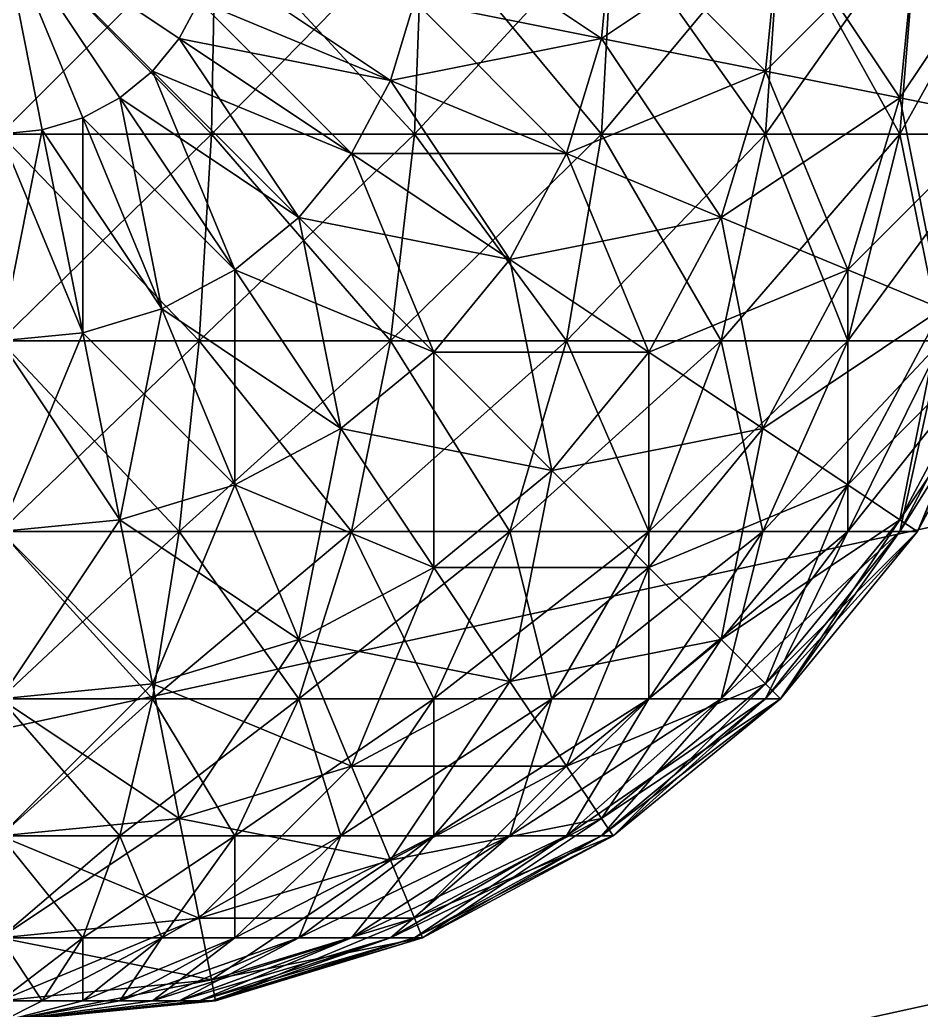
# Model space of a CAD drawing. Header units: millimetres. Extents: x -510 to 550, y -577 to 577.
# Drawn here: x 45.28 to 58.36, y 264.17 to 278.54 of the extents above; entities that cross this region are included whole.
import ezdxf

# ---------------------------------------------------------------- set-up
doc = ezdxf.new("R2010")
doc.units = ezdxf.units.MM
for name, color, linetype, true_color in [('bogie_left_visual_0', 7, 'Continuous', 0x5c6b75), ('rocker_left_visual_0', 7, 'Continuous', 0x5c6b75), ('structure_left_middle_bridge', 7, 'Continuous', 0x5c6b75), ('structure_left_middle_riser', 7, 'Continuous', 0x5c6b75)]:
    doc.layers.add(name, color=color, linetype=linetype, true_color=true_color)

msp = doc.modelspace()

# ---------------------------------------------------------------- linework, layer by layer
at = {"layer": 'bogie_left_visual_0', "true_color": 0x5c6b75}
for points in [[(-15.907, 255, -260.724), (214.061, 255, -70.73), (214.061, 305, -70.73)], [(-15.907, 255, -260.724), (214.061, 305, -70.73), (-15.907, 305, -260.724)], [(15.939, 255, -299.27), (245.907, 305, -109.276), (245.907, 255, -109.276)], [(15.939, 255, -299.27), (15.939, 305, -299.27), (245.907, 305, -109.276)]]:
    msp.add_3dface(points, dxfattribs=at)
at = {"layer": 'rocker_left_visual_0', "true_color": 0x5c6b75}
for points in [[(-140, 255, -20), (140, 305, -20), (140, 255, -20)], [(-140, 255, -20), (-140, 305, -20), (140, 305, -20)], [(-140, 255, 20), (140, 255, 20), (140, 305, 20)], [(-140, 255, 20), (140, 305, 20), (-140, 305, 20)]]:
    msp.add_3dface(points, dxfattribs=at)
at = {"layer": 'structure_left_middle_bridge', "true_color": 0x5c6b75}
for points in [[(48.121, 280, -94.307), (45, 280, -94), (45, 276.879, -94.307)], [(48.121, 280, -94.307), (45, 276.879, -94.307), (48.061, 276.879, -94.609)], [(45, 280, -126), (48.121, 280, -125.693), (48.061, 276.879, -125.391)], [(45, 280, -126), (48.061, 276.879, -125.391), (45, 276.879, -125.693)], [(51.123, 280, -95.218), (48.121, 280, -94.307), (48.061, 276.879, -94.609)], [(51.123, 280, -95.218), (48.061, 276.879, -94.609), (51.005, 276.879, -95.502)], [(48.121, 280, -125.693), (51.005, 276.879, -124.498), (48.061, 276.879, -125.391)], [(48.121, 280, -125.693), (51.123, 280, -124.782), (51.005, 276.879, -124.498)], [(53.889, 280, -96.696), (51.123, 280, -95.218), (51.005, 276.879, -95.502)], [(53.889, 280, -96.696), (51.005, 276.879, -95.502), (53.718, 276.879, -96.952)], [(51.123, 280, -124.782), (53.718, 276.879, -123.048), (51.005, 276.879, -124.498)], [(51.123, 280, -124.782), (53.889, 280, -123.304), (53.718, 276.879, -123.048)], [(56.314, 280, -98.686), (53.889, 280, -96.696), (53.718, 276.879, -96.952)], [(56.314, 280, -98.686), (53.718, 276.879, -96.952), (56.096, 276.879, -98.904)], [(53.889, 280, -123.304), (56.096, 276.879, -121.096), (53.718, 276.879, -123.048)], [(53.889, 280, -123.304), (56.314, 280, -121.314), (56.096, 276.879, -121.096)], [(58.304, 280, -101.111), (56.314, 280, -98.686), (56.096, 276.879, -98.904)], [(58.304, 280, -101.111), (56.096, 276.879, -98.904), (58.048, 276.879, -101.282)], [(56.314, 280, -121.314), (58.048, 276.879, -118.718), (56.096, 276.879, -121.096)], [(56.314, 280, -121.314), (58.304, 280, -118.889), (58.048, 276.879, -118.718)], [(59.782, 280, -103.877), (58.304, 280, -101.111), (58.048, 276.879, -101.282)], [(59.782, 280, -103.877), (58.048, 276.879, -101.282), (59.498, 276.879, -103.995)], [(58.304, 280, -118.889), (59.498, 276.879, -116.005), (58.048, 276.879, -118.718)], [(58.304, 280, -118.889), (59.782, 280, -116.123), (59.498, 276.879, -116.005)], [(48.061, 276.879, -94.609), (45, 276.879, -94.307), (45, 273.877, -95.218)], [(48.061, 276.879, -94.609), (45, 273.877, -95.218), (47.884, 273.877, -95.502)], [(45, 276.879, -125.693), (48.061, 276.879, -125.391), (47.884, 273.877, -124.498)], [(45, 276.879, -125.693), (47.884, 273.877, -124.498), (45, 273.877, -124.782)], [(51.005, 276.879, -95.502), (48.061, 276.879, -94.609), (47.884, 273.877, -95.502)], [(51.005, 276.879, -95.502), (47.884, 273.877, -95.502), (50.657, 273.877, -96.343)], [(48.061, 276.879, -125.391), (50.657, 273.877, -123.657), (47.884, 273.877, -124.498)], [(48.061, 276.879, -125.391), (51.005, 276.879, -124.498), (50.657, 273.877, -123.657)], [(53.718, 276.879, -96.952), (51.005, 276.879, -95.502), (50.657, 273.877, -96.343)], [(53.718, 276.879, -96.952), (50.657, 273.877, -96.343), (53.212, 273.877, -97.709)], [(51.005, 276.879, -124.498), (53.212, 273.877, -122.291), (50.657, 273.877, -123.657)], [(51.005, 276.879, -124.498), (53.718, 276.879, -123.048), (53.212, 273.877, -122.291)], [(56.096, 276.879, -98.904), (53.718, 276.879, -96.952), (53.212, 273.877, -97.709)], [(56.096, 276.879, -98.904), (53.212, 273.877, -97.709), (55.453, 273.877, -99.547)], [(53.718, 276.879, -123.048), (55.453, 273.877, -120.453), (53.212, 273.877, -122.291)], [(53.718, 276.879, -123.048), (56.096, 276.879, -121.096), (55.453, 273.877, -120.453)], [(58.048, 276.879, -101.282), (56.096, 276.879, -98.904), (55.453, 273.877, -99.547)], [(58.048, 276.879, -101.282), (55.453, 273.877, -99.547), (57.291, 273.877, -101.788)], [(56.096, 276.879, -121.096), (57.291, 273.877, -118.212), (55.453, 273.877, -120.453)], [(56.096, 276.879, -121.096), (58.048, 276.879, -118.718), (57.291, 273.877, -118.212)], [(59.498, 276.879, -103.995), (58.048, 276.879, -101.282), (57.291, 273.877, -101.788)], [(59.498, 276.879, -103.995), (57.291, 273.877, -101.788), (58.657, 273.877, -104.343)], [(58.048, 276.879, -118.718), (58.657, 273.877, -115.657), (57.291, 273.877, -118.212)], [(58.048, 276.879, -118.718), (59.498, 276.879, -116.005), (58.657, 273.877, -115.657)], [(47.884, 273.877, -95.502), (45, 273.877, -95.218), (45, 271.111, -96.696)], [(47.884, 273.877, -95.502), (45, 271.111, -96.696), (47.595, 271.111, -96.952)], [(45, 273.877, -124.782), (47.884, 273.877, -124.498), (47.595, 271.111, -123.048)], [(45, 273.877, -124.782), (47.595, 271.111, -123.048), (45, 271.111, -123.304)], [(50.657, 273.877, -96.343), (47.884, 273.877, -95.502), (47.595, 271.111, -96.952)], [(50.657, 273.877, -96.343), (47.595, 271.111, -96.952), (50.091, 271.111, -97.709)], [(47.884, 273.877, -124.498), (50.091, 271.111, -122.291), (47.595, 271.111, -123.048)], [(47.884, 273.877, -124.498), (50.657, 273.877, -123.657), (50.091, 271.111, -122.291)], [(53.212, 273.877, -97.709), (50.657, 273.877, -96.343), (50.091, 271.111, -97.709)], [(53.212, 273.877, -97.709), (50.091, 271.111, -97.709), (52.391, 271.111, -98.939)], [(50.657, 273.877, -123.657), (52.391, 271.111, -121.061), (50.091, 271.111, -122.291)], [(50.657, 273.877, -123.657), (53.212, 273.877, -122.291), (52.391, 271.111, -121.061)], [(55.453, 273.877, -99.547), (53.212, 273.877, -97.709), (52.391, 271.111, -98.939)], [(55.453, 273.877, -99.547), (52.391, 271.111, -98.939), (54.407, 271.111, -100.593)], [(53.212, 273.877, -122.291), (54.407, 271.111, -119.407), (52.391, 271.111, -121.061)], [(53.212, 273.877, -122.291), (55.453, 273.877, -120.453), (54.407, 271.111, -119.407)], [(57.291, 273.877, -101.788), (55.453, 273.877, -99.547), (54.407, 271.111, -100.593)], [(57.291, 273.877, -101.788), (54.407, 271.111, -100.593), (56.061, 271.111, -102.609)], [(55.453, 273.877, -120.453), (56.061, 271.111, -117.391), (54.407, 271.111, -119.407)], [(55.453, 273.877, -120.453), (57.291, 273.877, -118.212), (56.061, 271.111, -117.391)], [(58.657, 273.877, -104.343), (57.291, 273.877, -101.788), (56.061, 271.111, -102.609)], [(58.657, 273.877, -104.343), (56.061, 271.111, -102.609), (57.291, 271.111, -104.909)], [(57.291, 273.877, -118.212), (57.291, 271.111, -115.091), (56.061, 271.111, -117.391)], [(59.498, 273.877, -107.116), (58.657, 273.877, -104.343), (57.291, 271.111, -104.909)], [(59.498, 273.877, -107.116), (57.291, 271.111, -104.909), (58.048, 271.111, -107.405)], [(57.291, 273.877, -118.212), (58.657, 273.877, -115.657), (57.291, 271.111, -115.091)], [(58.657, 273.877, -115.657), (58.048, 271.111, -112.595), (57.291, 271.111, -115.091)], [(59.782, 273.877, -110), (59.498, 273.877, -107.116), (58.048, 271.111, -107.405)], [(59.782, 273.877, -110), (58.048, 271.111, -107.405), (58.304, 271.111, -110)], [(58.657, 273.877, -115.657), (59.498, 273.877, -112.884), (58.048, 271.111, -112.595)], [(59.498, 273.877, -112.884), (58.304, 271.111, -110), (58.048, 271.111, -112.595)], [(59.498, 273.877, -112.884), (59.782, 273.877, -110), (58.304, 271.111, -110)], [(47.595, 271.111, -96.952), (45, 271.111, -96.696), (45, 268.686, -98.686)], [(47.595, 271.111, -96.952), (45, 268.686, -98.686), (47.207, 268.686, -98.904)], [(45, 271.111, -123.304), (47.595, 271.111, -123.048), (47.207, 268.686, -121.096)], [(45, 271.111, -123.304), (47.207, 268.686, -121.096), (45, 268.686, -121.314)], [(50.091, 271.111, -97.709), (47.595, 271.111, -96.952), (47.207, 268.686, -98.904)], [(50.091, 271.111, -97.709), (47.207, 268.686, -98.904), (49.33, 268.686, -99.547)], [(47.595, 271.111, -123.048), (49.33, 268.686, -120.453), (47.207, 268.686, -121.096)], [(47.595, 271.111, -123.048), (50.091, 271.111, -122.291), (49.33, 268.686, -120.453)], [(52.391, 271.111, -98.939), (50.091, 271.111, -97.709), (49.33, 268.686, -99.547)], [(52.391, 271.111, -98.939), (49.33, 268.686, -99.547), (51.286, 268.686, -100.593)], [(50.091, 271.111, -122.291), (51.286, 268.686, -119.407), (49.33, 268.686, -120.453)], [(50.091, 271.111, -122.291), (52.391, 271.111, -121.061), (51.286, 268.686, -119.407)], [(54.407, 271.111, -100.593), (52.391, 271.111, -98.939), (51.286, 268.686, -100.593)], [(54.407, 271.111, -100.593), (51.286, 268.686, -100.593), (53, 268.686, -102)], [(52.391, 271.111, -121.061), (53, 268.686, -118), (51.286, 268.686, -119.407)], [(52.391, 271.111, -121.061), (54.407, 271.111, -119.407), (53, 268.686, -118)], [(56.061, 271.111, -102.609), (54.407, 271.111, -100.593), (53, 268.686, -102)], [(56.061, 271.111, -102.609), (53, 268.686, -102), (54.407, 268.686, -103.714)], [(54.407, 271.111, -119.407), (54.407, 268.686, -116.286), (53, 268.686, -118)], [(57.291, 271.111, -104.909), (56.061, 271.111, -102.609), (54.407, 268.686, -103.714)], [(57.291, 271.111, -104.909), (54.407, 268.686, -103.714), (55.453, 268.686, -105.67)], [(54.407, 271.111, -119.407), (56.061, 271.111, -117.391), (54.407, 268.686, -116.286)], [(56.061, 271.111, -117.391), (55.453, 268.686, -114.33), (54.407, 268.686, -116.286)], [(58.048, 271.111, -107.405), (57.291, 271.111, -104.909), (55.453, 268.686, -105.67)], [(58.048, 271.111, -107.405), (55.453, 268.686, -105.67), (56.096, 268.686, -107.793)], [(56.061, 271.111, -117.391), (57.291, 271.111, -115.091), (55.453, 268.686, -114.33)], [(57.291, 271.111, -115.091), (56.096, 268.686, -112.207), (55.453, 268.686, -114.33)], [(58.304, 271.111, -110), (58.048, 271.111, -107.405), (56.096, 268.686, -107.793)], [(58.304, 271.111, -110), (56.096, 268.686, -107.793), (56.314, 268.686, -110)], [(57.291, 271.111, -115.091), (58.048, 271.111, -112.595), (56.096, 268.686, -112.207)], [(58.048, 271.111, -112.595), (56.314, 268.686, -110), (56.096, 268.686, -112.207)], [(58.048, 271.111, -112.595), (58.304, 271.111, -110), (56.314, 268.686, -110)], [(47.207, 268.686, -98.904), (45, 268.686, -98.686), (45, 266.696, -101.111)], [(47.207, 268.686, -98.904), (45, 266.696, -101.111), (46.734, 266.696, -101.282)], [(45, 268.686, -121.314), (47.207, 268.686, -121.096), (46.734, 266.696, -118.718)], [(45, 268.686, -121.314), (46.734, 266.696, -118.718), (45, 266.696, -118.889)], [(49.33, 268.686, -99.547), (47.207, 268.686, -98.904), (46.734, 266.696, -101.282)], [(49.33, 268.686, -99.547), (46.734, 266.696, -101.282), (48.402, 266.696, -101.788)], [(47.207, 268.686, -121.096), (48.402, 266.696, -118.212), (46.734, 266.696, -118.718)], [(47.207, 268.686, -121.096), (49.33, 268.686, -120.453), (48.402, 266.696, -118.212)], [(51.286, 268.686, -100.593), (49.33, 268.686, -99.547), (48.402, 266.696, -101.788)], [(51.286, 268.686, -100.593), (48.402, 266.696, -101.788), (49.939, 266.696, -102.609)], [(49.33, 268.686, -120.453), (49.939, 266.696, -117.391), (48.402, 266.696, -118.212)], [(49.33, 268.686, -120.453), (51.286, 268.686, -119.407), (49.939, 266.696, -117.391)], [(53, 268.686, -102), (51.286, 268.686, -100.593), (49.939, 266.696, -102.609)], [(53, 268.686, -102), (49.939, 266.696, -102.609), (51.286, 266.696, -103.714)], [(51.286, 268.686, -119.407), (51.286, 266.696, -116.286), (49.939, 266.696, -117.391)], [(54.407, 268.686, -103.714), (53, 268.686, -102), (51.286, 266.696, -103.714)], [(54.407, 268.686, -103.714), (51.286, 266.696, -103.714), (52.391, 266.696, -105.061)], [(51.286, 268.686, -119.407), (53, 268.686, -118), (51.286, 266.696, -116.286)], [(53, 268.686, -118), (52.391, 266.696, -114.939), (51.286, 266.696, -116.286)], [(55.453, 268.686, -105.67), (54.407, 268.686, -103.714), (52.391, 266.696, -105.061)], [(55.453, 268.686, -105.67), (52.391, 266.696, -105.061), (53.212, 266.696, -106.598)], [(53, 268.686, -118), (54.407, 268.686, -116.286), (52.391, 266.696, -114.939)], [(54.407, 268.686, -116.286), (53.212, 266.696, -113.402), (52.391, 266.696, -114.939)], [(56.096, 268.686, -107.793), (55.453, 268.686, -105.67), (53.212, 266.696, -106.598)], [(56.096, 268.686, -107.793), (53.212, 266.696, -106.598), (53.718, 266.696, -108.266)], [(54.407, 268.686, -116.286), (55.453, 268.686, -114.33), (53.212, 266.696, -113.402)], [(55.453, 268.686, -114.33), (53.718, 266.696, -111.734), (53.212, 266.696, -113.402)], [(56.314, 268.686, -110), (56.096, 268.686, -107.793), (53.718, 266.696, -108.266)], [(56.314, 268.686, -110), (53.718, 266.696, -108.266), (53.889, 266.696, -110)], [(55.453, 268.686, -114.33), (56.096, 268.686, -112.207), (53.718, 266.696, -111.734)], [(56.096, 268.686, -112.207), (53.889, 266.696, -110), (53.718, 266.696, -111.734)], [(56.096, 268.686, -112.207), (56.314, 268.686, -110), (53.889, 266.696, -110)], [(46.734, 266.696, -101.282), (45, 266.696, -101.111), (45, 265.218, -103.877)], [(46.734, 266.696, -101.282), (45, 265.218, -103.877), (46.195, 265.218, -103.995)], [(45, 266.696, -118.889), (46.734, 266.696, -118.718), (46.195, 265.218, -116.005)], [(45, 266.696, -118.889), (46.195, 265.218, -116.005), (45, 265.218, -116.123)], [(48.402, 266.696, -101.788), (46.734, 266.696, -101.282), (46.195, 265.218, -103.995)], [(48.402, 266.696, -101.788), (46.195, 265.218, -103.995), (47.343, 265.218, -104.343)], [(46.734, 266.696, -118.718), (47.343, 265.218, -115.657), (46.195, 265.218, -116.005)], [(46.734, 266.696, -118.718), (48.402, 266.696, -118.212), (47.343, 265.218, -115.657)], [(49.939, 266.696, -102.609), (48.402, 266.696, -101.788), (47.343, 265.218, -104.343)], [(49.939, 266.696, -102.609), (47.343, 265.218, -104.343), (48.402, 265.218, -104.909)], [(48.402, 266.696, -118.212), (48.402, 265.218, -115.091), (47.343, 265.218, -115.657)], [(51.286, 266.696, -103.714), (49.939, 266.696, -102.609), (48.402, 265.218, -104.909)], [(51.286, 266.696, -103.714), (48.402, 265.218, -104.909), (49.33, 265.218, -105.67)], [(48.402, 266.696, -118.212), (49.939, 266.696, -117.391), (48.402, 265.218, -115.091)], [(49.939, 266.696, -117.391), (49.33, 265.218, -114.33), (48.402, 265.218, -115.091)], [(52.391, 266.696, -105.061), (51.286, 266.696, -103.714), (49.33, 265.218, -105.67)], [(52.391, 266.696, -105.061), (49.33, 265.218, -105.67), (50.091, 265.218, -106.598)], [(49.939, 266.696, -117.391), (51.286, 266.696, -116.286), (49.33, 265.218, -114.33)], [(51.286, 266.696, -116.286), (50.091, 265.218, -113.402), (49.33, 265.218, -114.33)], [(53.212, 266.696, -106.598), (52.391, 266.696, -105.061), (50.091, 265.218, -106.598)], [(53.212, 266.696, -106.598), (50.091, 265.218, -106.598), (50.657, 265.218, -107.657)], [(51.286, 266.696, -116.286), (52.391, 266.696, -114.939), (50.091, 265.218, -113.402)], [(52.391, 266.696, -114.939), (50.657, 265.218, -112.343), (50.091, 265.218, -113.402)], [(53.718, 266.696, -108.266), (53.212, 266.696, -106.598), (50.657, 265.218, -107.657)], [(53.718, 266.696, -108.266), (50.657, 265.218, -107.657), (51.005, 265.218, -108.805)], [(52.391, 266.696, -114.939), (53.212, 266.696, -113.402), (50.657, 265.218, -112.343)], [(53.212, 266.696, -113.402), (51.005, 265.218, -111.195), (50.657, 265.218, -112.343)], [(53.889, 266.696, -110), (53.718, 266.696, -108.266), (51.005, 265.218, -108.805)], [(53.889, 266.696, -110), (51.005, 265.218, -108.805), (51.123, 265.218, -110)], [(53.212, 266.696, -113.402), (53.718, 266.696, -111.734), (51.005, 265.218, -111.195)], [(53.718, 266.696, -111.734), (51.123, 265.218, -110), (51.005, 265.218, -111.195)], [(53.718, 266.696, -111.734), (53.889, 266.696, -110), (51.123, 265.218, -110)], [(46.195, 265.218, -103.995), (45, 265.218, -103.877), (45, 264.307, -106.879)], [(46.195, 265.218, -103.995), (45, 264.307, -106.879), (45.609, 264.307, -106.939)], [(45, 265.218, -116.123), (46.195, 265.218, -116.005), (45.609, 264.307, -113.061)], [(45, 265.218, -116.123), (45.609, 264.307, -113.061), (45, 264.307, -113.121)], [(47.343, 265.218, -104.343), (46.195, 265.218, -103.995), (45.609, 264.307, -106.939)], [(47.343, 265.218, -104.343), (45.609, 264.307, -106.939), (46.195, 264.307, -107.116)], [(46.195, 265.218, -116.005), (46.195, 264.307, -112.884), (45.609, 264.307, -113.061)], [(48.402, 265.218, -104.909), (47.343, 265.218, -104.343), (46.195, 264.307, -107.116)], [(48.402, 265.218, -104.909), (46.195, 264.307, -107.116), (46.734, 264.307, -107.405)], [(46.195, 265.218, -116.005), (47.343, 265.218, -115.657), (46.195, 264.307, -112.884)], [(47.343, 265.218, -115.657), (46.734, 264.307, -112.595), (46.195, 264.307, -112.884)], [(49.33, 265.218, -105.67), (48.402, 265.218, -104.909), (46.734, 264.307, -107.405)], [(49.33, 265.218, -105.67), (46.734, 264.307, -107.405), (47.207, 264.307, -107.793)], [(47.343, 265.218, -115.657), (48.402, 265.218, -115.091), (46.734, 264.307, -112.595)], [(48.402, 265.218, -115.091), (47.207, 264.307, -112.207), (46.734, 264.307, -112.595)], [(50.091, 265.218, -106.598), (49.33, 265.218, -105.67), (47.207, 264.307, -107.793)], [(50.091, 265.218, -106.598), (47.207, 264.307, -107.793), (47.595, 264.307, -108.266)], [(48.402, 265.218, -115.091), (49.33, 265.218, -114.33), (47.207, 264.307, -112.207)], [(49.33, 265.218, -114.33), (47.595, 264.307, -111.734), (47.207, 264.307, -112.207)], [(50.657, 265.218, -107.657), (50.091, 265.218, -106.598), (47.595, 264.307, -108.266)], [(50.657, 265.218, -107.657), (47.595, 264.307, -108.266), (47.884, 264.307, -108.805)], [(49.33, 265.218, -114.33), (50.091, 265.218, -113.402), (47.595, 264.307, -111.734)], [(50.091, 265.218, -113.402), (47.884, 264.307, -111.195), (47.595, 264.307, -111.734)], [(51.005, 265.218, -108.805), (50.657, 265.218, -107.657), (47.884, 264.307, -108.805)], [(51.005, 265.218, -108.805), (47.884, 264.307, -108.805), (48.061, 264.307, -109.391)], [(50.091, 265.218, -113.402), (50.657, 265.218, -112.343), (47.884, 264.307, -111.195)], [(50.657, 265.218, -112.343), (48.061, 264.307, -110.609), (47.884, 264.307, -111.195)], [(51.123, 265.218, -110), (51.005, 265.218, -108.805), (48.061, 264.307, -109.391)], [(51.123, 265.218, -110), (48.061, 264.307, -109.391), (48.121, 264.307, -110)], [(50.657, 265.218, -112.343), (51.005, 265.218, -111.195), (48.061, 264.307, -110.609)], [(51.005, 265.218, -111.195), (48.121, 264.307, -110), (48.061, 264.307, -110.609)], [(51.005, 265.218, -111.195), (51.123, 265.218, -110), (48.121, 264.307, -110)], [(48.121, 264.307, -110), (48.061, 264.307, -109.391), (45, 264, -110)], [(48.061, 264.307, -109.391), (47.884, 264.307, -108.805), (45, 264, -110)], [(47.884, 264.307, -108.805), (47.595, 264.307, -108.266), (45, 264, -110)], [(47.595, 264.307, -108.266), (47.207, 264.307, -107.793), (45, 264, -110)], [(47.207, 264.307, -107.793), (46.734, 264.307, -107.405), (45, 264, -110)], [(46.734, 264.307, -107.405), (46.195, 264.307, -107.116), (45, 264, -110)], [(46.195, 264.307, -107.116), (45.609, 264.307, -106.939), (45, 264, -110)], [(45.609, 264.307, -106.939), (45, 264.307, -106.879), (45, 264, -110)], [(45, 264.307, -113.121), (45.609, 264.307, -113.061), (45, 264, -110)], [(45.609, 264.307, -113.061), (46.195, 264.307, -112.884), (45, 264, -110)], [(46.195, 264.307, -112.884), (46.734, 264.307, -112.595), (45, 264, -110)], [(46.734, 264.307, -112.595), (47.207, 264.307, -112.207), (45, 264, -110)], [(47.207, 264.307, -112.207), (47.595, 264.307, -111.734), (45, 264, -110)], [(47.595, 264.307, -111.734), (47.884, 264.307, -111.195), (45, 264, -110)], [(47.884, 264.307, -111.195), (48.061, 264.307, -110.609), (45, 264, -110)], [(48.061, 264.307, -110.609), (48.121, 264.307, -110), (45, 264, -110)]]:
    msp.add_3dface(points, dxfattribs=at)
at = {"layer": 'structure_left_middle_riser', "true_color": 0x5c6b75}
for points in [[(45, 280, -94), (47.595, 278.266, -94.307), (47.884, 278.805, -94.307)], [(45, 280, -94), (47.207, 277.793, -94.307), (47.595, 278.266, -94.307)], [(45, 280, -94), (46.734, 277.405, -94.307), (47.207, 277.793, -94.307)], [(45, 280, -94), (46.195, 277.116, -94.307), (46.734, 277.405, -94.307)], [(45, 280, -94), (45.609, 276.939, -94.307), (46.195, 277.116, -94.307)], [(45, 280, -94), (45, 276.879, -94.307), (45.609, 276.939, -94.307)], [(47.884, 278.805, -255.693), (47.595, 278.266, -255.693), (45, 280, -256)], [(47.595, 278.266, -255.693), (47.207, 277.793, -255.693), (45, 280, -256)], [(47.207, 277.793, -255.693), (46.734, 277.405, -255.693), (45, 280, -256)], [(46.734, 277.405, -255.693), (46.195, 277.116, -255.693), (45, 280, -256)], [(46.195, 277.116, -255.693), (45.609, 276.939, -255.693), (45, 280, -256)], [(45.609, 276.939, -255.693), (45, 276.879, -255.693), (45, 280, -256)], [(51.123, 280, -95.218), (51.005, 278.805, -95.218), (53.718, 278.266, -96.696)], [(53.889, 280, -253.304), (53.718, 278.266, -253.304), (51.005, 278.805, -254.782)], [(51.123, 280, -95.218), (53.718, 278.266, -96.696), (53.889, 280, -96.696)], [(53.889, 280, -96.696), (53.718, 278.266, -96.696), (56.096, 277.793, -98.686)], [(56.314, 280, -251.314), (56.096, 277.793, -251.314), (53.718, 278.266, -253.304)], [(56.314, 280, -251.314), (53.718, 278.266, -253.304), (53.889, 280, -253.304)], [(53.889, 280, -96.696), (56.096, 277.793, -98.686), (56.314, 280, -98.686)], [(56.314, 280, -98.686), (56.096, 277.793, -98.686), (58.048, 277.405, -101.111)], [(58.304, 280, -248.889), (58.048, 277.405, -248.889), (56.096, 277.793, -251.314)], [(58.304, 280, -248.889), (56.096, 277.793, -251.314), (56.314, 280, -251.314)], [(56.314, 280, -98.686), (58.048, 277.405, -101.111), (58.304, 280, -101.111)], [(58.304, 280, -101.111), (58.048, 277.405, -101.111), (59.498, 277.116, -103.877)], [(59.782, 280, -246.123), (59.498, 277.116, -246.123), (58.048, 277.405, -248.889)], [(59.782, 280, -246.123), (58.048, 277.405, -248.889), (58.304, 280, -248.889)], [(58.304, 280, -101.111), (59.498, 277.116, -103.877), (59.782, 280, -103.877)], [(48.061, 279.391, -94.307), (47.884, 278.805, -94.307), (50.657, 277.657, -95.218)], [(48.061, 279.391, -94.307), (50.657, 277.657, -95.218), (51.005, 278.805, -95.218)], [(47.884, 278.805, -94.307), (47.595, 278.266, -94.307), (50.091, 276.598, -95.218)], [(50.657, 277.657, -254.782), (47.595, 278.266, -255.693), (47.884, 278.805, -255.693)], [(47.884, 278.805, -94.307), (50.091, 276.598, -95.218), (50.657, 277.657, -95.218)], [(51.005, 278.805, -254.782), (50.657, 277.657, -254.782), (47.884, 278.805, -255.693)], [(51.005, 278.805, -95.218), (50.657, 277.657, -95.218), (53.212, 276.598, -96.696)], [(53.718, 278.266, -253.304), (50.657, 277.657, -254.782), (51.005, 278.805, -254.782)], [(51.005, 278.805, -95.218), (53.212, 276.598, -96.696), (53.718, 278.266, -96.696)], [(47.595, 278.266, -94.307), (47.207, 277.793, -94.307), (49.33, 275.67, -95.218)], [(50.091, 276.598, -254.782), (47.207, 277.793, -255.693), (47.595, 278.266, -255.693)], [(47.595, 278.266, -94.307), (49.33, 275.67, -95.218), (50.091, 276.598, -95.218)], [(50.657, 277.657, -254.782), (50.091, 276.598, -254.782), (47.595, 278.266, -255.693)], [(53.718, 278.266, -253.304), (53.212, 276.598, -253.304), (50.657, 277.657, -254.782)], [(53.718, 278.266, -96.696), (53.212, 276.598, -96.696), (55.453, 275.67, -98.686)], [(56.096, 277.793, -251.314), (53.212, 276.598, -253.304), (53.718, 278.266, -253.304)], [(53.718, 278.266, -96.696), (55.453, 275.67, -98.686), (56.096, 277.793, -98.686)], [(47.207, 277.793, -94.307), (46.734, 277.405, -94.307), (48.402, 274.909, -95.218)], [(49.33, 275.67, -254.782), (46.734, 277.405, -255.693), (47.207, 277.793, -255.693)], [(47.207, 277.793, -94.307), (48.402, 274.909, -95.218), (49.33, 275.67, -95.218)], [(50.091, 276.598, -254.782), (49.33, 275.67, -254.782), (47.207, 277.793, -255.693)], [(56.096, 277.793, -251.314), (55.453, 275.67, -251.314), (53.212, 276.598, -253.304)], [(56.096, 277.793, -98.686), (55.453, 275.67, -98.686), (57.291, 274.909, -101.111)], [(58.048, 277.405, -248.889), (55.453, 275.67, -251.314), (56.096, 277.793, -251.314)], [(56.096, 277.793, -98.686), (57.291, 274.909, -101.111), (58.048, 277.405, -101.111)], [(50.657, 277.657, -95.218), (50.091, 276.598, -95.218), (52.391, 275.061, -96.696)], [(53.212, 276.598, -253.304), (50.091, 276.598, -254.782), (50.657, 277.657, -254.782)], [(50.657, 277.657, -95.218), (52.391, 275.061, -96.696), (53.212, 276.598, -96.696)], [(46.734, 277.405, -94.307), (46.195, 277.116, -94.307), (47.343, 274.343, -95.218)], [(48.402, 274.909, -254.782), (46.195, 277.116, -255.693), (46.734, 277.405, -255.693)], [(46.734, 277.405, -94.307), (47.343, 274.343, -95.218), (48.402, 274.909, -95.218)], [(49.33, 275.67, -254.782), (48.402, 274.909, -254.782), (46.734, 277.405, -255.693)], [(58.048, 277.405, -248.889), (57.291, 274.909, -248.889), (55.453, 275.67, -251.314)], [(58.048, 277.405, -101.111), (57.291, 274.909, -101.111), (58.657, 274.343, -103.877)], [(59.498, 277.116, -246.123), (57.291, 274.909, -248.889), (58.048, 277.405, -248.889)], [(58.048, 277.405, -101.111), (58.657, 274.343, -103.877), (59.498, 277.116, -103.877)], [(46.195, 277.116, -94.307), (45.609, 276.939, -94.307), (46.195, 273.995, -95.218)], [(47.343, 274.343, -254.782), (45.609, 276.939, -255.693), (46.195, 277.116, -255.693)], [(46.195, 277.116, -94.307), (46.195, 273.995, -95.218), (47.343, 274.343, -95.218)], [(48.402, 274.909, -254.782), (47.343, 274.343, -254.782), (46.195, 277.116, -255.693)], [(59.498, 277.116, -246.123), (58.657, 274.343, -246.123), (57.291, 274.909, -248.889)], [(45.609, 276.939, -94.307), (45, 276.879, -94.307), (45, 273.877, -95.218)], [(45.609, 276.939, -94.307), (45, 273.877, -95.218), (46.195, 273.995, -95.218)], [(46.195, 273.995, -254.782), (45, 276.879, -255.693), (45.609, 276.939, -255.693)], [(46.195, 273.995, -254.782), (45, 273.877, -254.782), (45, 276.879, -255.693)], [(47.343, 274.343, -254.782), (46.195, 273.995, -254.782), (45.609, 276.939, -255.693)], [(50.091, 276.598, -95.218), (49.33, 275.67, -95.218), (51.286, 273.714, -96.696)], [(52.391, 275.061, -253.304), (49.33, 275.67, -254.782), (50.091, 276.598, -254.782)], [(50.091, 276.598, -95.218), (51.286, 273.714, -96.696), (52.391, 275.061, -96.696)], [(53.212, 276.598, -253.304), (52.391, 275.061, -253.304), (50.091, 276.598, -254.782)], [(53.212, 276.598, -96.696), (52.391, 275.061, -96.696), (54.407, 273.714, -98.686)], [(55.453, 275.67, -251.314), (52.391, 275.061, -253.304), (53.212, 276.598, -253.304)], [(53.212, 276.598, -96.696), (54.407, 273.714, -98.686), (55.453, 275.67, -98.686)], [(49.33, 275.67, -95.218), (48.402, 274.909, -95.218), (49.939, 272.609, -96.696)], [(51.286, 273.714, -253.304), (48.402, 274.909, -254.782), (49.33, 275.67, -254.782)], [(49.33, 275.67, -95.218), (49.939, 272.609, -96.696), (51.286, 273.714, -96.696)], [(52.391, 275.061, -253.304), (51.286, 273.714, -253.304), (49.33, 275.67, -254.782)], [(55.453, 275.67, -251.314), (54.407, 273.714, -251.314), (52.391, 275.061, -253.304)], [(55.453, 275.67, -98.686), (54.407, 273.714, -98.686), (56.061, 272.609, -101.111)], [(57.291, 274.909, -248.889), (54.407, 273.714, -251.314), (55.453, 275.67, -251.314)], [(55.453, 275.67, -98.686), (56.061, 272.609, -101.111), (57.291, 274.909, -101.111)], [(52.391, 275.061, -96.696), (51.286, 273.714, -96.696), (53, 272, -98.686)], [(54.407, 273.714, -251.314), (51.286, 273.714, -253.304), (52.391, 275.061, -253.304)], [(52.391, 275.061, -96.696), (53, 272, -98.686), (54.407, 273.714, -98.686)], [(48.402, 274.909, -95.218), (47.343, 274.343, -95.218), (48.402, 271.788, -96.696)], [(49.939, 272.609, -253.304), (47.343, 274.343, -254.782), (48.402, 274.909, -254.782)], [(48.402, 274.909, -95.218), (48.402, 271.788, -96.696), (49.939, 272.609, -96.696)], [(51.286, 273.714, -253.304), (49.939, 272.609, -253.304), (48.402, 274.909, -254.782)], [(57.291, 274.909, -248.889), (56.061, 272.609, -248.889), (54.407, 273.714, -251.314)], [(57.291, 274.909, -101.111), (56.061, 272.609, -101.111), (57.291, 271.788, -103.877)], [(58.657, 274.343, -246.123), (56.061, 272.609, -248.889), (57.291, 274.909, -248.889)], [(57.291, 274.909, -101.111), (57.291, 271.788, -103.877), (58.657, 274.343, -103.877)], [(47.343, 274.343, -95.218), (46.195, 273.995, -95.218), (46.734, 271.282, -96.696)], [(48.402, 271.788, -253.304), (46.195, 273.995, -254.782), (47.343, 274.343, -254.782)], [(47.343, 274.343, -95.218), (46.734, 271.282, -96.696), (48.402, 271.788, -96.696)], [(49.939, 272.609, -253.304), (48.402, 271.788, -253.304), (47.343, 274.343, -254.782)], [(58.657, 274.343, -246.123), (57.291, 271.788, -246.123), (56.061, 272.609, -248.889)], [(58.657, 274.343, -103.877), (57.291, 271.788, -103.877), (58.048, 271.282, -106.879)], [(59.498, 273.995, -243.121), (57.291, 271.788, -246.123), (58.657, 274.343, -246.123)], [(58.657, 274.343, -103.877), (58.048, 271.282, -106.879), (59.498, 273.995, -106.879)], [(46.195, 273.995, -95.218), (45, 273.877, -95.218), (45, 271.111, -96.696)], [(46.195, 273.995, -95.218), (45, 271.111, -96.696), (46.734, 271.282, -96.696)], [(46.734, 271.282, -253.304), (45, 273.877, -254.782), (46.195, 273.995, -254.782)], [(48.402, 271.788, -253.304), (46.734, 271.282, -253.304), (46.195, 273.995, -254.782)], [(59.498, 273.995, -243.121), (58.048, 271.282, -243.121), (57.291, 271.788, -246.123)], [(59.498, 273.995, -106.879), (58.048, 271.282, -106.879), (58.304, 271.111, -110)], [(59.782, 273.877, -240), (58.048, 271.282, -243.121), (59.498, 273.995, -243.121)], [(59.498, 273.995, -106.879), (58.304, 271.111, -110), (59.782, 273.877, -110)], [(46.734, 271.282, -253.304), (45, 271.111, -253.304), (45, 273.877, -254.782)], [(59.782, 273.877, -240), (58.304, 271.111, -240), (58.048, 271.282, -243.121)], [(59.782, 273.877, -110), (58.304, 271.111, -110), (58.304, 271.111, -240)], [(59.782, 273.877, -110), (58.304, 271.111, -240), (59.782, 273.877, -240)], [(51.286, 273.714, -96.696), (49.939, 272.609, -96.696), (51.286, 270.593, -98.686)], [(53, 272, -251.314), (49.939, 272.609, -253.304), (51.286, 273.714, -253.304)], [(51.286, 273.714, -96.696), (51.286, 270.593, -98.686), (53, 272, -98.686)], [(54.407, 273.714, -251.314), (53, 272, -251.314), (51.286, 273.714, -253.304)], [(54.407, 273.714, -98.686), (53, 272, -98.686), (54.407, 270.593, -101.111)], [(56.061, 272.609, -248.889), (53, 272, -251.314), (54.407, 273.714, -251.314)], [(54.407, 273.714, -98.686), (54.407, 270.593, -101.111), (56.061, 272.609, -101.111)], [(49.939, 272.609, -96.696), (48.402, 271.788, -96.696), (49.33, 269.547, -98.686)], [(51.286, 270.593, -251.314), (48.402, 271.788, -253.304), (49.939, 272.609, -253.304)], [(49.939, 272.609, -96.696), (49.33, 269.547, -98.686), (51.286, 270.593, -98.686)], [(53, 272, -251.314), (51.286, 270.593, -251.314), (49.939, 272.609, -253.304)], [(56.061, 272.609, -248.889), (54.407, 270.593, -248.889), (53, 272, -251.314)], [(56.061, 272.609, -101.111), (54.407, 270.593, -101.111), (55.453, 269.547, -103.877)], [(57.291, 271.788, -246.123), (54.407, 270.593, -248.889), (56.061, 272.609, -248.889)], [(56.061, 272.609, -101.111), (55.453, 269.547, -103.877), (57.291, 271.788, -103.877)], [(53, 272, -98.686), (51.286, 270.593, -98.686), (52.391, 268.939, -101.111)], [(54.407, 270.593, -248.889), (51.286, 270.593, -251.314), (53, 272, -251.314)], [(53, 272, -98.686), (52.391, 268.939, -101.111), (54.407, 270.593, -101.111)], [(48.402, 271.788, -96.696), (46.734, 271.282, -96.696), (47.207, 268.904, -98.686)], [(49.33, 269.547, -251.314), (46.734, 271.282, -253.304), (48.402, 271.788, -253.304)], [(48.402, 271.788, -96.696), (47.207, 268.904, -98.686), (49.33, 269.547, -98.686)], [(51.286, 270.593, -251.314), (49.33, 269.547, -251.314), (48.402, 271.788, -253.304)], [(57.291, 271.788, -246.123), (55.453, 269.547, -246.123), (54.407, 270.593, -248.889)], [(57.291, 271.788, -103.877), (55.453, 269.547, -103.877), (56.096, 268.904, -106.879)], [(58.048, 271.282, -243.121), (55.453, 269.547, -246.123), (57.291, 271.788, -246.123)], [(57.291, 271.788, -103.877), (56.096, 268.904, -106.879), (58.048, 271.282, -106.879)], [(46.734, 271.282, -96.696), (45, 271.111, -96.696), (45, 268.686, -98.686)], [(46.734, 271.282, -96.696), (45, 268.686, -98.686), (47.207, 268.904, -98.686)], [(47.207, 268.904, -251.314), (45, 271.111, -253.304), (46.734, 271.282, -253.304)], [(49.33, 269.547, -251.314), (47.207, 268.904, -251.314), (46.734, 271.282, -253.304)], [(58.048, 271.282, -243.121), (56.096, 268.904, -243.121), (55.453, 269.547, -246.123)], [(58.048, 271.282, -106.879), (56.096, 268.904, -106.879), (56.314, 268.686, -110)], [(58.304, 271.111, -240), (56.096, 268.904, -243.121), (58.048, 271.282, -243.121)], [(58.048, 271.282, -106.879), (56.314, 268.686, -110), (58.304, 271.111, -110)], [(47.207, 268.904, -251.314), (45, 268.686, -251.314), (45, 271.111, -253.304)], [(58.304, 271.111, -240), (56.314, 268.686, -240), (56.096, 268.904, -243.121)], [(58.304, 271.111, -110), (56.314, 268.686, -110), (56.314, 268.686, -240)], [(58.304, 271.111, -110), (56.314, 268.686, -240), (58.304, 271.111, -240)], [(51.286, 270.593, -98.686), (49.33, 269.547, -98.686), (50.091, 267.709, -101.111)], [(52.391, 268.939, -248.889), (49.33, 269.547, -251.314), (51.286, 270.593, -251.314)], [(51.286, 270.593, -98.686), (50.091, 267.709, -101.111), (52.391, 268.939, -101.111)], [(54.407, 270.593, -248.889), (52.391, 268.939, -248.889), (51.286, 270.593, -251.314)], [(54.407, 270.593, -101.111), (52.391, 268.939, -101.111), (53.212, 267.709, -103.877)], [(55.453, 269.547, -246.123), (52.391, 268.939, -248.889), (54.407, 270.593, -248.889)], [(54.407, 270.593, -101.111), (53.212, 267.709, -103.877), (55.453, 269.547, -103.877)], [(49.33, 269.547, -98.686), (47.207, 268.904, -98.686), (47.595, 266.952, -101.111)], [(50.091, 267.709, -248.889), (47.207, 268.904, -251.314), (49.33, 269.547, -251.314)], [(49.33, 269.547, -98.686), (47.595, 266.952, -101.111), (50.091, 267.709, -101.111)], [(52.391, 268.939, -248.889), (50.091, 267.709, -248.889), (49.33, 269.547, -251.314)], [(55.453, 269.547, -246.123), (53.212, 267.709, -246.123), (52.391, 268.939, -248.889)], [(55.453, 269.547, -103.877), (53.212, 267.709, -103.877), (53.718, 266.952, -106.879)], [(56.096, 268.904, -243.121), (53.212, 267.709, -246.123), (55.453, 269.547, -246.123)], [(55.453, 269.547, -103.877), (53.718, 266.952, -106.879), (56.096, 268.904, -106.879)], [(47.207, 268.904, -98.686), (45, 268.686, -98.686), (45, 266.696, -101.111)], [(47.207, 268.904, -98.686), (45, 266.696, -101.111), (47.595, 266.952, -101.111)], [(47.595, 266.952, -248.889), (45, 268.686, -251.314), (47.207, 268.904, -251.314)], [(50.091, 267.709, -248.889), (47.595, 266.952, -248.889), (47.207, 268.904, -251.314)], [(52.391, 268.939, -101.111), (50.091, 267.709, -101.111), (50.657, 266.343, -103.877)], [(53.212, 267.709, -246.123), (50.091, 267.709, -248.889), (52.391, 268.939, -248.889)], [(52.391, 268.939, -101.111), (50.657, 266.343, -103.877), (53.212, 267.709, -103.877)], [(56.096, 268.904, -243.121), (53.718, 266.952, -243.121), (53.212, 267.709, -246.123)], [(56.096, 268.904, -106.879), (53.718, 266.952, -106.879), (53.889, 266.696, -110)], [(56.314, 268.686, -240), (53.718, 266.952, -243.121), (56.096, 268.904, -243.121)], [(56.096, 268.904, -106.879), (53.889, 266.696, -110), (56.314, 268.686, -110)], [(47.595, 266.952, -248.889), (45, 266.696, -248.889), (45, 268.686, -251.314)], [(56.314, 268.686, -240), (53.889, 266.696, -240), (53.718, 266.952, -243.121)], [(56.314, 268.686, -110), (53.889, 266.696, -110), (53.889, 266.696, -240)], [(56.314, 268.686, -110), (53.889, 266.696, -240), (56.314, 268.686, -240)], [(50.091, 267.709, -101.111), (47.595, 266.952, -101.111), (47.884, 265.502, -103.877)], [(50.657, 266.343, -246.123), (47.595, 266.952, -248.889), (50.091, 267.709, -248.889)], [(50.091, 267.709, -101.111), (47.884, 265.502, -103.877), (50.657, 266.343, -103.877)], [(53.212, 267.709, -246.123), (50.657, 266.343, -246.123), (50.091, 267.709, -248.889)], [(53.212, 267.709, -103.877), (50.657, 266.343, -103.877), (51.005, 265.502, -106.879)], [(53.718, 266.952, -243.121), (50.657, 266.343, -246.123), (53.212, 267.709, -246.123)], [(53.212, 267.709, -103.877), (51.005, 265.502, -106.879), (53.718, 266.952, -106.879)], [(47.595, 266.952, -101.111), (45, 266.696, -101.111), (45, 265.218, -103.877)], [(47.595, 266.952, -101.111), (45, 265.218, -103.877), (47.884, 265.502, -103.877)], [(47.884, 265.502, -246.123), (45, 266.696, -248.889), (47.595, 266.952, -248.889)], [(50.657, 266.343, -246.123), (47.884, 265.502, -246.123), (47.595, 266.952, -248.889)], [(53.718, 266.952, -243.121), (51.005, 265.502, -243.121), (50.657, 266.343, -246.123)], [(53.718, 266.952, -106.879), (51.005, 265.502, -106.879), (51.123, 265.218, -110)], [(53.889, 266.696, -240), (51.005, 265.502, -243.121), (53.718, 266.952, -243.121)], [(53.718, 266.952, -106.879), (51.123, 265.218, -110), (53.889, 266.696, -110)], [(47.884, 265.502, -246.123), (45, 265.218, -246.123), (45, 266.696, -248.889)], [(53.889, 266.696, -240), (51.123, 265.218, -240), (51.005, 265.502, -243.121)], [(53.889, 266.696, -110), (51.123, 265.218, -110), (51.123, 265.218, -240)], [(53.889, 266.696, -110), (51.123, 265.218, -240), (53.889, 266.696, -240)], [(50.657, 266.343, -103.877), (47.884, 265.502, -103.877), (48.061, 264.609, -106.879)], [(51.005, 265.502, -243.121), (47.884, 265.502, -246.123), (50.657, 266.343, -246.123)], [(50.657, 266.343, -103.877), (48.061, 264.609, -106.879), (51.005, 265.502, -106.879)], [(47.884, 265.502, -103.877), (45, 265.218, -103.877), (45, 264.307, -106.879)], [(47.884, 265.502, -103.877), (45, 264.307, -106.879), (48.061, 264.609, -106.879)], [(48.061, 264.609, -243.121), (45, 265.218, -246.123), (47.884, 265.502, -246.123)], [(51.005, 265.502, -243.121), (48.061, 264.609, -243.121), (47.884, 265.502, -246.123)], [(51.005, 265.502, -106.879), (48.061, 264.609, -106.879), (48.121, 264.307, -110)], [(51.123, 265.218, -240), (48.061, 264.609, -243.121), (51.005, 265.502, -243.121)], [(51.005, 265.502, -106.879), (48.121, 264.307, -110), (51.123, 265.218, -110)], [(48.061, 264.609, -243.121), (45, 264.307, -243.121), (45, 265.218, -246.123)], [(51.123, 265.218, -240), (48.121, 264.307, -240), (48.061, 264.609, -243.121)], [(51.123, 265.218, -110), (48.121, 264.307, -110), (48.121, 264.307, -240)], [(51.123, 265.218, -110), (48.121, 264.307, -240), (51.123, 265.218, -240)], [(48.061, 264.609, -106.879), (45, 264.307, -106.879), (45, 264, -110)], [(48.061, 264.609, -106.879), (45, 264, -110), (48.121, 264.307, -110)], [(48.121, 264.307, -240), (45, 264.307, -243.121), (48.061, 264.609, -243.121)], [(48.121, 264.307, -110), (45, 264, -110), (45, 264, -240)], [(48.121, 264.307, -110), (45, 264, -240), (48.121, 264.307, -240)], [(48.121, 264.307, -240), (45, 264, -240), (45, 264.307, -243.121)]]:
    msp.add_3dface(points, dxfattribs=at)

doc.saveas('drawing.dxf')
